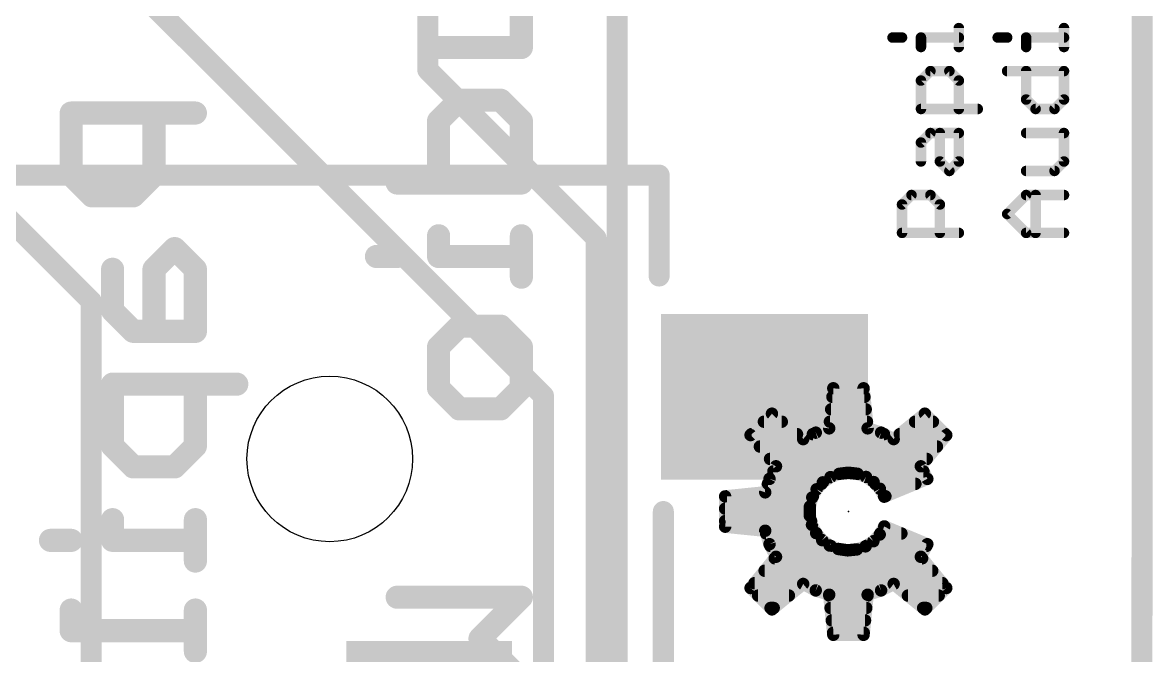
# Model space of a CAD drawing. Extents: x -3.8 to 20.4, y -21.6 to 37.
# Drawn here: x 6.79 to 20.45, y 16.68 to 24.32 of the extents above; entities that cross this region are included whole.
import ezdxf

# ---------------------------------------------------------------- set-up
doc = ezdxf.new("R2010")
doc.units = 0
for name, color, linetype in [('1', 12, 'CONTINUOUS'), ('16', 132, 'CONTINUOUS'), ('20', 53, 'CONTINUOUS'), ('21', 41, 'CONTINUOUS'), ('22', 40, 'CONTINUOUS'), ('24', 53, 'CONTINUOUS')]:
    doc.layers.add(name, color=color, linetype=linetype)

# ---------------------------------------------------------------- blocks, each defined once
blk = doc.blocks.new('RECT')
blk.add_solid([(-0.5, -0.5), (0.5, -0.5), (-0.5, 0.5), (0.5, 0.5)])

msp = doc.modelspace()

# ---------------------------------------------------------------- linework, layer by layer
at = {"layer": '1'}
for points, const_width in [([(20.32, 36.83), (20.32, 0)], 0.2032), ([(11.684, 23.749), (11.684, 27.014)], 0.254), ([(13.081, 19.812), (7.62, 25.273)], 0.254), ([(13.716, 21.717), (11.684, 23.749)], 0.254), ([(7.62, 20.955), (6.096, 22.479)], 0.254), ([(13.716, 13.589), (13.716, 21.717)], 0.254), ([(7.62, 12.08), (7.62, 20.955)], 0.254), ([(13.081, 14.097), (13.081, 19.812)], 0.254)]:
    msp.add_lwpolyline(points, dxfattribs=dict(at, const_width=const_width))
at = {"layer": '1', "const_width": 0.127}
for points in [[(11.7289, 23.7939, 1), (11.6391, 23.7041)], [(11.6205, 23.749, 1), (11.7475, 23.749)], [(13.7795, 21.717, 1), (13.6525, 21.717)], [(13.6711, 21.6721, 1), (13.7609, 21.7619)], [(7.6835, 20.955, 1), (7.5565, 20.955)], [(7.5751, 20.9101, 1), (7.6649, 20.9999)], [(13.1445, 19.812, 1), (13.0175, 19.812)], [(13.0361, 19.7671, 1), (13.1259, 19.8569)]]:
    msp.add_lwpolyline(points, format="xyb", dxfattribs=at)
at = {"layer": '16'}
for points, const_width in [([(20.32, 36.83), (20.32, 0)], 0.2032), ([(13.97, 6.35), (13.97, 26.67)], 0.254)]:
    msp.add_lwpolyline(points, dxfattribs=dict(at, const_width=const_width))
at = {"layer": '20', "const_width": 0.254}
msp.add_lwpolyline([(20.3, 0), (20.32, 36.83)], dxfattribs=at)
at = {"layer": '20'}
msp.add_circle((10.5, 19.05), 1, dxfattribs=at)
at = {"layer": '21'}
for points, const_width in [([(18.0975, 24.0257), (18.0975, 24.2545)], 0.127), ([(19.3675, 24.0257), (19.3675, 24.2545)], 0.127), ([(17.2967, 24.1401), (17.4111, 24.1401)], 0.127), ([(17.6399, 24.0257), (17.6399, 24.1401)], 0.127), ([(17.6399, 24.1401), (18.0975, 24.1401)], 0.127), ([(18.5667, 24.1401), (18.6811, 24.1401)], 0.127), ([(18.9099, 24.0257), (18.9099, 24.1401)], 0.127), ([(18.9099, 24.1401), (19.3675, 24.1401)], 0.127), ([(17.6399, 23.6205), (17.7543, 23.7349)], 0.127), ([(17.7543, 23.7349), (17.9831, 23.7349)], 0.127), ([(17.9831, 23.7349), (18.0975, 23.6205)], 0.127), ([(18.6811, 23.7349), (19.3675, 23.7349)], 0.127), ([(18.9099, 23.3917), (18.9099, 23.7349)], 0.127), ([(19.3675, 23.7349), (19.3675, 23.3917)], 0.127), ([(17.6399, 23.2773), (17.6399, 23.6205)], 0.127), ([(18.0975, 23.6205), (18.0975, 23.2773)], 0.127), ([(19.0243, 23.2773), (18.9099, 23.3917)], 0.127), ([(19.3675, 23.3917), (19.2531, 23.2773)], 0.127), ([(18.3263, 23.2773), (17.6399, 23.2773)], 0.127), ([(19.2531, 23.2773), (19.0243, 23.2773)], 0.127), ([(17.6399, 22.8721), (17.7543, 22.9865)], 0.127), ([(17.7543, 22.9865), (18.0975, 22.9865)], 0.127), ([(17.8687, 22.6433), (17.8687, 22.9865)], 0.127), ([(18.0975, 22.9865), (18.0975, 22.6433)], 0.127), ([(19.3675, 22.9865), (18.9099, 22.9865)], 0.127), ([(19.3675, 22.6433), (19.3675, 22.9865)], 0.127), ([(17.6399, 22.6433), (17.6399, 22.8721)], 0.127), ([(17.9831, 22.5289), (17.8687, 22.6433)], 0.127), ([(18.0975, 22.6433), (17.9831, 22.5289)], 0.127), ([(19.2531, 22.5289), (19.3675, 22.6433)], 0.127), ([(14.478, 22.479), (5.6896, 22.479)], 0.254), ([(14.478, 21.2598), (14.478, 22.479)], 0.254), ([(18.9099, 22.5289), (19.2531, 22.5289)], 0.127), ([(17.4111, 22.1237), (17.5255, 22.2381)], 0.127), ([(17.5255, 22.2381), (17.7543, 22.2381)], 0.127), ([(17.7543, 22.2381), (17.8687, 22.1237)], 0.127), ([(18.6811, 22.0093), (18.9099, 22.2381)], 0.127), ([(18.9099, 22.2381), (19.3675, 22.2381)], 0.127), ([(19.0243, 21.7805), (19.0243, 22.2381)], 0.127), ([(17.4111, 21.7805), (17.4111, 22.1237)], 0.127), ([(17.8687, 22.1237), (17.8687, 21.7805)], 0.127), ([(18.9099, 21.7805), (18.6811, 22.0093)], 0.127), ([(18.0975, 21.7805), (17.4111, 21.7805)], 0.127), ([(19.3675, 21.7805), (18.9099, 21.7805)], 0.127), ([(14.5288, 18.415), (14.5288, 15.748)], 0.254)]:
    msp.add_lwpolyline(points, dxfattribs=dict(at, const_width=const_width))
for points, const_width in [([(18.1292, 24.2545, 1), (18.0658, 24.2545)], 0.0635), ([(19.3992, 24.2545, 1), (19.3358, 24.2545)], 0.0635), ([(17.2967, 24.1719, 1), (17.2967, 24.1084)], 0.0635), ([(17.4111, 24.1084, 1), (17.4111, 24.1719)], 0.0635), ([(17.6717, 24.1401, 1), (17.6082, 24.1401)], 0.0635), ([(17.6399, 24.1719, 1), (17.6399, 24.1084)], 0.0635), ([(18.0975, 24.1084, 1), (18.0975, 24.1719)], 0.0635), ([(18.5667, 24.1719, 1), (18.5667, 24.1084)], 0.0635), ([(18.6811, 24.1084, 1), (18.6811, 24.1719)], 0.0635), ([(18.9099, 24.1719, 1), (18.9099, 24.1084)], 0.0635), ([(18.9417, 24.1401, 1), (18.8782, 24.1401)], 0.0635), ([(19.3675, 24.1084, 1), (19.3675, 24.1719)], 0.0635), ([(17.6082, 24.0257, 1), (17.6717, 24.0257)], 0.0635), ([(18.0658, 24.0257, 1), (18.1292, 24.0257)], 0.0635), ([(18.8782, 24.0257, 1), (18.9417, 24.0257)], 0.0635), ([(19.3358, 24.0257, 1), (19.3992, 24.0257)], 0.0635), ([(17.7543, 23.7667, 1), (17.7543, 23.7032)], 0.0635), ([(17.7768, 23.7125, 1), (17.7319, 23.7574)], 0.0635), ([(18.0056, 23.7574, 1), (17.9607, 23.7125)], 0.0635), ([(17.9831, 23.7032, 1), (17.9831, 23.7667)], 0.0635), ([(18.6811, 23.7667, 1), (18.6811, 23.7032)], 0.0635), ([(18.9417, 23.7349, 1), (18.8782, 23.7349)], 0.0635), ([(19.3992, 23.7349, 1), (19.3358, 23.7349)], 0.0635), ([(19.3675, 23.7032, 1), (19.3675, 23.7667)], 0.0635), ([(17.6717, 23.6205, 1), (17.6082, 23.6205)], 0.0635), ([(17.6175, 23.643, 1), (17.6624, 23.5981)], 0.0635), ([(18.1292, 23.6205, 1), (18.0658, 23.6205)], 0.0635), ([(18.075, 23.5981, 1), (18.12, 23.643)], 0.0635), ([(18.9324, 23.4142, 1), (18.8875, 23.3693)], 0.0635), ([(18.8782, 23.3917, 1), (18.9417, 23.3917)], 0.0635), ([(19.3358, 23.3917, 1), (19.3992, 23.3917)], 0.0635), ([(19.39, 23.3693, 1), (19.345, 23.4142)], 0.0635), ([(17.6399, 23.3091, 1), (17.6399, 23.2456)], 0.0635), ([(17.6082, 23.2773, 1), (17.6717, 23.2773)], 0.0635), ([(18.0658, 23.2773, 1), (18.1292, 23.2773)], 0.0635), ([(18.3263, 23.2456, 1), (18.3263, 23.3091)], 0.0635), ([(19.0243, 23.3091, 1), (19.0243, 23.2456)], 0.0635), ([(19.0019, 23.2549, 1), (19.0468, 23.2998)], 0.0635), ([(19.2307, 23.2998, 1), (19.2756, 23.2549)], 0.0635), ([(19.2531, 23.2456, 1), (19.2531, 23.3091)], 0.0635), ([(17.7543, 23.0183, 1), (17.7543, 22.9548)], 0.0635), ([(17.7768, 22.9641, 1), (17.7319, 23.009)], 0.0635), ([(17.9005, 22.9865, 1), (17.837, 22.9865)], 0.0635), ([(18.1292, 22.9865, 1), (18.0658, 22.9865)], 0.0635), ([(18.0975, 22.9548, 1), (18.0975, 23.0183)], 0.0635), ([(18.9099, 23.0183, 1), (18.9099, 22.9548)], 0.0635), ([(19.3992, 22.9865, 1), (19.3358, 22.9865)], 0.0635), ([(19.3675, 22.9548, 1), (19.3675, 23.0183)], 0.0635), ([(17.6717, 22.8721, 1), (17.6082, 22.8721)], 0.0635), ([(17.6175, 22.8946, 1), (17.6624, 22.8497)], 0.0635), ([(17.6082, 22.6433, 1), (17.6717, 22.6433)], 0.0635), ([(17.837, 22.6433, 1), (17.9005, 22.6433)], 0.0635), ([(17.8912, 22.6658, 1), (17.8463, 22.6209)], 0.0635), ([(18.0658, 22.6433, 1), (18.1292, 22.6433)], 0.0635), ([(18.12, 22.6209, 1), (18.075, 22.6658)], 0.0635), ([(19.3358, 22.6433, 1), (19.3992, 22.6433)], 0.0635), ([(19.39, 22.6209, 1), (19.345, 22.6658)], 0.0635), ([(14.5415, 22.479, 1), (14.4145, 22.479)], 0.127), ([(14.478, 22.4155, 1), (14.478, 22.5425)], 0.127), ([(17.9607, 22.5514, 1), (18.0056, 22.5065)], 0.0635), ([(17.9607, 22.5065, 1), (18.0056, 22.5514)], 0.0635), ([(18.9099, 22.5607, 1), (18.9099, 22.4972)], 0.0635), ([(19.2307, 22.5514, 1), (19.2756, 22.5065)], 0.0635), ([(19.2531, 22.4972, 1), (19.2531, 22.5607)], 0.0635), ([(17.5255, 22.2698, 1), (17.5255, 22.2063)], 0.0635), ([(17.548, 22.2156, 1), (17.5031, 22.2605)], 0.0635), ([(17.7768, 22.2605, 1), (17.7319, 22.2156)], 0.0635), ([(17.7543, 22.2063, 1), (17.7543, 22.2698)], 0.0635), ([(18.9099, 22.2698, 1), (18.9099, 22.2063)], 0.0635), ([(18.9324, 22.2156, 1), (18.8875, 22.2605)], 0.0635), ([(19.0561, 22.2381, 1), (18.9926, 22.2381)], 0.0635), ([(19.3675, 22.2063, 1), (19.3675, 22.2698)], 0.0635), ([(17.4429, 22.1237, 1), (17.3794, 22.1237)], 0.0635), ([(17.3887, 22.1461, 1), (17.4336, 22.1012)], 0.0635), ([(17.9005, 22.1237, 1), (17.837, 22.1237)], 0.0635), ([(17.8463, 22.1012, 1), (17.8912, 22.1461)], 0.0635), ([(18.7036, 22.0317, 1), (18.6587, 21.9868)], 0.0635), ([(18.6587, 22.0317, 1), (18.7036, 21.9868)], 0.0635), ([(17.3794, 21.7805, 1), (17.4429, 21.7805)], 0.0635), ([(17.4111, 21.8122, 1), (17.4111, 21.7488)], 0.0635), ([(17.837, 21.7805, 1), (17.9005, 21.7805)], 0.0635), ([(18.0975, 21.7488, 1), (18.0975, 21.8122)], 0.0635), ([(18.9099, 21.8122, 1), (18.9099, 21.7488)], 0.0635), ([(18.8875, 21.758, 1), (18.9324, 21.803)], 0.0635), ([(18.9926, 21.7805, 1), (19.0561, 21.7805)], 0.0635), ([(19.3675, 21.7488, 1), (19.3675, 21.8122)], 0.0635), ([(14.4145, 21.2598, 1), (14.5415, 21.2598)], 0.127), ([(14.5923, 18.415, 1), (14.4653, 18.415)], 0.127)]:
    msp.add_lwpolyline(points, format="xyb", dxfattribs=dict(at, const_width=const_width))
at = {"layer": '22'}
for points, const_width in [([(12.8143, 24.7702), (12.8143, 24.0202)], 0.2794), ([(12.8143, 24.0202), (11.8144, 24.0202)], 0.2794), ([(12.0644, 23.383), (11.8144, 23.133)], 0.2794), ([(12.5643, 23.383), (12.0644, 23.383)], 0.2794), ([(12.8143, 23.133), (12.5643, 23.383)], 0.2794), ([(8.8773, 23.2283), (7.3774, 23.2283)], 0.2794), ([(7.3774, 23.2283), (7.3774, 22.4784)], 0.2794), ([(8.3773, 22.4784), (8.3773, 23.2283)], 0.2794), ([(11.8144, 23.133), (11.8144, 22.3831)], 0.2794), ([(12.8143, 22.3831), (12.8143, 23.133)], 0.2794), ([(7.3774, 22.4784), (7.6274, 22.2284)], 0.2794), ([(8.1274, 22.2284), (8.3773, 22.4784)], 0.2794), ([(11.3144, 22.3831), (12.8143, 22.3831)], 0.2794), ([(7.6274, 22.2284), (8.1274, 22.2284)], 0.2794), ([(11.8144, 21.7458), (11.8144, 21.4959)], 0.2794), ([(12.8143, 21.7458), (12.8143, 21.2459)], 0.2794), ([(8.6273, 21.5911), (8.3773, 21.3412)], 0.2794), ([(8.8773, 21.3412), (8.6273, 21.5911)], 0.2794), ([(11.0644, 21.4959), (11.3144, 21.4959)], 0.2794), ([(11.8144, 21.4959), (12.8143, 21.4959)], 0.2794), ([(7.8774, 21.3412), (7.8774, 20.8412)], 0.2794), ([(8.3773, 21.3412), (8.3773, 20.5912)], 0.2794), ([(8.8773, 20.5912), (8.8773, 21.3412)], 0.2794), ([(7.8774, 20.8412), (8.1274, 20.5912)], 0.2794), ([(11.8144, 20.4044), (12.0644, 20.6544)], 0.2794), ([(12.0644, 20.6544), (12.5643, 20.6544)], 0.2794), ([(12.5643, 20.6544), (12.8143, 20.4044)], 0.2794), ([(8.1274, 20.5912), (8.8773, 20.5912)], 0.2794), ([(11.8144, 19.9045), (11.8144, 20.4044)], 0.2794), ([(12.8143, 20.4044), (12.8143, 19.9045)], 0.2794), ([(9.3773, 19.954), (7.8774, 19.954)], 0.2794), ([(7.8774, 19.954), (7.8774, 19.204)], 0.2794), ([(8.8773, 19.204), (8.8773, 19.954)], 0.2794), ([(12.0644, 19.6545), (11.8144, 19.9045)], 0.2794), ([(12.8143, 19.9045), (12.5643, 19.6545)], 0.2794), ([(16.532, 19.4199), (16.5812, 19.9038)], 0.15), ([(16.5812, 19.9038), (16.9468, 19.9038)], 0.15), ([(16.9468, 19.9038), (16.996, 19.4199)], 0.15), ([(16.5706, 19.8), (16.9574, 19.8)], 0.15), ([(12.5643, 19.6545), (12.0644, 19.6545)], 0.2794), ([(15.582, 19.3385), (15.8405, 19.597)], 0.15), ([(15.8405, 19.597), (16.2175, 19.2896)], 0.15), ([(16.5554, 19.65), (16.9726, 19.65)], 0.15), ([(17.3105, 19.2896), (17.6875, 19.597)], 0.15), ([(17.6875, 19.597), (17.946, 19.3385)], 0.15), ([(15.7435, 19.5), (15.9595, 19.5)], 0.15), ([(16.5401, 19.5), (16.9879, 19.5)], 0.15), ([(17.5685, 19.5), (17.7845, 19.5)], 0.15), ([(15.8894, 18.9615), (15.582, 19.3385)], 0.15), ([(15.5935, 19.35), (16.1434, 19.35)], 0.15), ([(16.2175, 19.2896), (16.3693, 19.3678)], 0.15), ([(16.3347, 19.35), (17.1932, 19.35)], 0.15), ([(16.3693, 19.3678), (16.532, 19.4199)], 0.15), ([(16.996, 19.4199), (17.1587, 19.3678)], 0.15), ([(17.1587, 19.3678), (17.3105, 19.2896)], 0.15), ([(17.3846, 19.35), (17.9345, 19.35)], 0.15), ([(17.946, 19.3385), (17.6386, 18.9615)], 0.15), ([(7.8774, 19.204), (8.1274, 18.9541)], 0.2794), ([(8.6273, 18.9541), (8.8773, 19.204)], 0.2794), ([(15.6949, 19.2), (17.8331, 19.2)], 0.15), ([(15.8172, 19.05), (17.7108, 19.05)], 0.15), ([(8.1274, 18.9541), (8.6273, 18.9541)], 0.2794), ([(15.8112, 18.8097), (15.8894, 18.9615)], 0.15), ([(17.6386, 18.9615), (17.7168, 18.8097)], 0.15), ([(15.7591, 18.647), (15.8112, 18.8097)], 0.15), ([(15.8577, 18.9), (17.6703, 18.9)], 0.15), ([(16.5476, 18.8308), (16.455, 18.7674)], 0.15), ([(16.6526, 18.8703), (16.5476, 18.8308)], 0.15), ([(16.764, 18.8838), (16.6526, 18.8703)], 0.15), ([(16.8734, 18.8709), (16.764, 18.8838)], 0.15), ([(16.9768, 18.8327), (16.8734, 18.8709)], 0.15), ([(17.0685, 18.7715), (16.9768, 18.8327)], 0.15), ([(17.1433, 18.6906), (17.0685, 18.7715)], 0.15), ([(17.7168, 18.8097), (17.1971, 18.5944)], 0.15), ([(15.2752, 18.5978), (15.7591, 18.647)], 0.15), ([(15.7921, 18.75), (16.4394, 18.75)], 0.15), ([(16.3801, 18.6839), (16.3272, 18.5849)], 0.15), ([(16.455, 18.7674), (16.3801, 18.6839)], 0.15), ([(17.0883, 18.75), (17.5727, 18.75)], 0.15), ([(17.1971, 18.5944), (17.1433, 18.6906)], 0.15), ([(15.2752, 18.2322), (15.2752, 18.5978)], 0.15), ([(15.2968, 18.6), (16.3353, 18.6)], 0.15), ([(16.3272, 18.5849), (16.2994, 18.4762)], 0.15), ([(17.194, 18.6), (17.2106, 18.6)], 0.15), ([(7.8774, 18.3168), (7.8774, 18.0669)], 0.2794), ([(8.8773, 18.3168), (8.8773, 17.8169)], 0.2794), ([(15.2752, 18.45), (16.2991, 18.45)], 0.15), ([(16.2994, 18.4762), (16.2982, 18.364)], 0.15), ([(16.2982, 18.364), (16.3236, 18.2548)], 0.15), ([(15.2752, 18.3), (16.3131, 18.3)], 0.15), ([(15.7591, 18.183), (15.2752, 18.2322)], 0.15), ([(16.3236, 18.2548), (16.3744, 18.1547)], 0.15), ([(17.142, 18.1378), (17.1971, 18.2356)], 0.15), ([(17.1971, 18.2356), (17.7168, 18.0203)], 0.15), ([(7.1274, 18.0669), (7.3774, 18.0669)], 0.2794), ([(7.8774, 18.0669), (8.8773, 18.0669)], 0.2794), ([(15.8112, 18.0203), (15.7591, 18.183)], 0.15), ([(15.7697, 18.15), (16.3784, 18.15)], 0.15), ([(16.3744, 18.1547), (16.4474, 18.0695)], 0.15), ([(17.0653, 18.056), (17.142, 18.1378)], 0.15), ([(17.1489, 18.15), (17.4037, 18.15)], 0.15), ([(15.8894, 17.8685), (15.8112, 18.0203)], 0.15), ([(15.8217, 18), (16.549, 18)], 0.15), ([(16.4474, 18.0695), (16.5386, 18.0041)], 0.15), ([(16.5386, 18.0041), (16.6427, 17.9623)], 0.15), ([(16.6427, 17.9623), (16.7538, 17.9465)], 0.15), ([(16.7538, 17.9465), (16.8655, 17.9575)], 0.15), ([(16.8655, 17.9575), (16.9713, 17.9947)], 0.15), ([(16.9713, 17.9947), (17.0653, 18.056)], 0.15), ([(16.9795, 18), (17.7063, 18)], 0.15), ([(17.7168, 18.0203), (17.6386, 17.8685)], 0.15), ([(15.582, 17.4915), (15.8894, 17.8685)], 0.15), ([(15.8743, 17.85), (17.6537, 17.85)], 0.15), ([(17.6386, 17.8685), (17.946, 17.4915)], 0.15), ([(15.752, 17.7), (17.776, 17.7)], 0.15), ([(15.6297, 17.55), (17.8983, 17.55)], 0.15), ([(11.3144, 17.3801), (12.8143, 17.3801)], 0.2794), ([(12.8143, 17.3801), (12.3143, 16.8801)], 0.2794), ([(15.8405, 17.233), (15.582, 17.4915)], 0.15), ([(16.2175, 17.5404), (15.8405, 17.233)], 0.15), ([(16.3693, 17.4622), (16.2175, 17.5404)], 0.15), ([(16.532, 17.4101), (16.3693, 17.4622)], 0.15), ([(16.5812, 16.9262), (16.532, 17.4101)], 0.15), ([(16.996, 17.4101), (16.9468, 16.9262)], 0.15), ([(17.1587, 17.4622), (16.996, 17.4101)], 0.15), ([(17.3105, 17.5404), (17.1587, 17.4622)], 0.15), ([(17.6875, 17.233), (17.3105, 17.5404)], 0.15), ([(17.946, 17.4915), (17.6875, 17.233)], 0.15), ([(7.3774, 17.2254), (7.3774, 16.9754)], 0.2794), ([(8.8773, 17.2254), (8.8773, 16.7254)], 0.2794), ([(15.6735, 17.4), (16.0453, 17.4)], 0.15), ([(16.533, 17.4), (16.995, 17.4)], 0.15), ([(17.4827, 17.4), (17.8545, 17.4)], 0.15), ([(15.8235, 17.25), (15.8614, 17.25)], 0.15), ([(16.5483, 17.25), (16.9797, 17.25)], 0.15), ([(17.6667, 17.25), (17.7045, 17.25)], 0.15), ([(7.3774, 16.9754), (8.8773, 16.9754)], 0.2794), ([(16.5635, 17.1), (16.9645, 17.1)], 0.15), ([(12.3143, 16.8801), (12.8143, 16.3802)], 0.2794), ([(16.5788, 16.95), (16.9492, 16.95)], 0.15), ([(16.9468, 16.9262), (16.5812, 16.9262)], 0.15)]:
    msp.add_lwpolyline(points, dxfattribs=dict(at, const_width=const_width))
for points, const_width in [([(11.8144, 24.0901, 1), (11.8144, 23.9504)], 0.1397), ([(12.7445, 24.0202, 1), (12.8842, 24.0202)], 0.1397), ([(12.8143, 23.9504, 1), (12.8143, 24.0901)], 0.1397), ([(12.0644, 23.4528, 1), (12.0644, 23.3131)], 0.1397), ([(12.1138, 23.3336, 1), (12.015, 23.4324)], 0.1397), ([(12.6137, 23.4324, 1), (12.5149, 23.3336)], 0.1397), ([(12.5643, 23.3131, 1), (12.5643, 23.4528)], 0.1397), ([(7.3774, 23.2981, 1), (7.3774, 23.1585)], 0.1397), ([(7.4473, 23.2283, 1), (7.3076, 23.2283)], 0.1397), ([(8.4472, 23.2283, 1), (8.3075, 23.2283)], 0.1397), ([(8.8773, 23.1585, 1), (8.8773, 23.2981)], 0.1397), ([(11.8842, 23.133, 1), (11.7445, 23.133)], 0.1397), ([(11.765, 23.1824, 1), (11.8638, 23.0836)], 0.1397), ([(12.8842, 23.133, 1), (12.7445, 23.133)], 0.1397), ([(12.7649, 23.0836, 1), (12.8637, 23.1824)], 0.1397), ([(7.4268, 22.5278, 1), (7.328, 22.429)], 0.1397), ([(7.3076, 22.4784, 1), (7.4473, 22.4784)], 0.1397), ([(8.3075, 22.4784, 1), (8.4472, 22.4784)], 0.1397), ([(8.4267, 22.429, 1), (8.3279, 22.5278)], 0.1397), ([(11.3144, 22.4529, 1), (11.3144, 22.3132)], 0.1397), ([(11.7445, 22.3831, 1), (11.8842, 22.3831)], 0.1397), ([(12.7445, 22.3831, 1), (12.8842, 22.3831)], 0.1397), ([(12.8143, 22.3132, 1), (12.8143, 22.4529)], 0.1397), ([(7.6274, 22.2982, 1), (7.6274, 22.1585)], 0.1397), ([(7.578, 22.179, 1), (7.6768, 22.2778)], 0.1397), ([(8.078, 22.2778, 1), (8.1768, 22.179)], 0.1397), ([(8.1274, 22.1585, 1), (8.1274, 22.2982)], 0.1397), ([(11.8842, 21.7458, 1), (11.7445, 21.7458)], 0.1397), ([(12.8842, 21.7458, 1), (12.7445, 21.7458)], 0.1397), ([(8.6767, 21.6405, 1), (8.5779, 21.5418)], 0.1397), ([(8.6767, 21.5418, 1), (8.5779, 21.6405)], 0.1397), ([(11.0644, 21.5657, 1), (11.0644, 21.426)], 0.1397), ([(11.3144, 21.426, 1), (11.3144, 21.5657)], 0.1397), ([(11.8144, 21.5657, 1), (11.8144, 21.426)], 0.1397), ([(12.8143, 21.426, 1), (12.8143, 21.5657)], 0.1397), ([(7.9472, 21.3412, 1), (7.8075, 21.3412)], 0.1397), ([(8.4472, 21.3412, 1), (8.3075, 21.3412)], 0.1397), ([(8.3279, 21.3906, 1), (8.4267, 21.2918)], 0.1397), ([(8.9472, 21.3412, 1), (8.8074, 21.3412)], 0.1397), ([(8.8279, 21.2918, 1), (8.9267, 21.3906)], 0.1397), ([(11.7445, 21.4959, 1), (11.8842, 21.4959)], 0.1397), ([(12.7445, 21.2459, 1), (12.8842, 21.2459)], 0.1397), ([(7.9268, 20.8906, 1), (7.828, 20.7918)], 0.1397), ([(7.8075, 20.8412, 1), (7.9472, 20.8412)], 0.1397), ([(12.0644, 20.7242, 1), (12.0644, 20.5845)], 0.1397), ([(12.1138, 20.605, 1), (12.015, 20.7038)], 0.1397), ([(12.6137, 20.7038, 1), (12.5149, 20.605)], 0.1397), ([(12.5643, 20.5845, 1), (12.5643, 20.7242)], 0.1397), ([(8.1274, 20.6611, 1), (8.1274, 20.5214)], 0.1397), ([(8.078, 20.5418, 1), (8.1768, 20.6406)], 0.1397), ([(8.3075, 20.5912, 1), (8.4472, 20.5912)], 0.1397), ([(8.8074, 20.5912, 1), (8.9472, 20.5912)], 0.1397), ([(8.8773, 20.5214, 1), (8.8773, 20.6611)], 0.1397), ([(11.8842, 20.4044, 1), (11.7445, 20.4044)], 0.1397), ([(11.765, 20.4538, 1), (11.8638, 20.355)], 0.1397), ([(12.8842, 20.4044, 1), (12.7445, 20.4044)], 0.1397), ([(12.7649, 20.355, 1), (12.8637, 20.4538)], 0.1397), ([(7.8774, 20.0238, 1), (7.8774, 19.8841)], 0.1397), ([(7.9472, 19.954, 1), (7.8075, 19.954)], 0.1397), ([(8.9472, 19.954, 1), (8.8074, 19.954)], 0.1397), ([(9.3773, 19.8841, 1), (9.3773, 20.0238)], 0.1397), ([(11.8638, 19.9538, 1), (11.765, 19.8551)], 0.1397), ([(11.7445, 19.9045, 1), (11.8842, 19.9045)], 0.1397), ([(12.7445, 19.9045, 1), (12.8842, 19.9045)], 0.1397), ([(12.8637, 19.8551, 1), (12.7649, 19.9538)], 0.1397), ([(16.5812, 19.9413, 1), (16.5812, 19.8663)], 0.075), ([(16.6185, 19.9, 1), (16.5439, 19.9076)], 0.075), ([(16.9841, 19.9076, 1), (16.9095, 19.9)], 0.075), ([(16.9468, 19.8663, 1), (16.9468, 19.9413)], 0.075), ([(16.5706, 19.8375, 1), (16.5706, 19.7625)], 0.075), ([(16.9574, 19.7625, 1), (16.9574, 19.8375)], 0.075), ([(12.0644, 19.7243, 1), (12.0644, 19.5846)], 0.1397), ([(12.015, 19.6051, 1), (12.1138, 19.7039)], 0.1397), ([(12.5149, 19.7039, 1), (12.6137, 19.6051)], 0.1397), ([(12.5643, 19.5846, 1), (12.5643, 19.7243)], 0.1397), ([(15.8642, 19.6261, 1), (15.8168, 19.5679)], 0.075), ([(15.867, 19.5705, 1), (15.814, 19.6235)], 0.075), ([(16.5554, 19.6875, 1), (16.5554, 19.6125)], 0.075), ([(16.9726, 19.6125, 1), (16.9726, 19.6875)], 0.075), ([(17.714, 19.6235, 1), (17.661, 19.5705)], 0.075), ([(17.7112, 19.5679, 1), (17.6638, 19.6261)], 0.075), ([(15.7435, 19.5375, 1), (15.7435, 19.4625)], 0.075), ([(15.9595, 19.4625, 1), (15.9595, 19.5375)], 0.075), ([(16.5401, 19.5375, 1), (16.5401, 19.4625)], 0.075), ([(16.9879, 19.4625, 1), (16.9879, 19.5375)], 0.075), ([(17.5685, 19.5375, 1), (17.5685, 19.4625)], 0.075), ([(17.7845, 19.4625, 1), (17.7845, 19.5375)], 0.075), ([(15.6111, 19.3622, 1), (15.5529, 19.3148)], 0.075), ([(15.5555, 19.365, 1), (15.6085, 19.312)], 0.075), ([(15.5935, 19.3875, 1), (15.5935, 19.3125)], 0.075), ([(16.1434, 19.3125, 1), (16.1434, 19.3875)], 0.075), ([(16.3347, 19.3875, 1), (16.3347, 19.3125)], 0.075), ([(16.3579, 19.4035, 1), (16.3808, 19.3321)], 0.075), ([(16.3865, 19.3345, 1), (16.3522, 19.4012)], 0.075), ([(16.4947, 19.4237, 1), (16.5693, 19.4161)], 0.075), ([(16.5434, 19.3842, 1), (16.5206, 19.4556)], 0.075), ([(17.0074, 19.4556, 1), (16.9846, 19.3842)], 0.075), ([(16.9587, 19.4161, 1), (17.0333, 19.4237)], 0.075), ([(17.1758, 19.4012, 1), (17.1415, 19.3345)], 0.075), ([(17.1472, 19.3321, 1), (17.1701, 19.4035)], 0.075), ([(17.1932, 19.3125, 1), (17.1932, 19.3875)], 0.075), ([(17.3846, 19.3875, 1), (17.3846, 19.3125)], 0.075), ([(17.9751, 19.3148, 1), (17.9169, 19.3622)], 0.075), ([(17.9195, 19.312, 1), (17.9725, 19.365)], 0.075), ([(17.9345, 19.3125, 1), (17.9345, 19.3875)], 0.075), ([(7.9268, 19.2534, 1), (7.828, 19.1547)], 0.1397), ([(7.8075, 19.204, 1), (7.9472, 19.204)], 0.1397), ([(8.8074, 19.204, 1), (8.9472, 19.204)], 0.1397), ([(8.9267, 19.1547, 1), (8.8279, 19.2534)], 0.1397), ([(15.6949, 19.2375, 1), (15.6949, 19.1625)], 0.075), ([(16.2003, 19.3229, 1), (16.2347, 19.2563)], 0.075), ([(16.1938, 19.2605, 1), (16.2412, 19.3187)], 0.075), ([(17.2868, 19.3187, 1), (17.3342, 19.2605)], 0.075), ([(17.2933, 19.2563, 1), (17.3277, 19.3229)], 0.075), ([(17.8331, 19.1625, 1), (17.8331, 19.2375)], 0.075), ([(15.8172, 19.0875, 1), (15.8172, 19.0125)], 0.075), ([(17.7108, 19.0125, 1), (17.7108, 19.0875)], 0.075), ([(8.1274, 19.0239, 1), (8.1274, 18.8842)], 0.1397), ([(8.078, 18.9047, 1), (8.1768, 19.0035)], 0.1397), ([(8.5779, 19.0035, 1), (8.6767, 18.9047)], 0.1397), ([(8.6273, 18.8842, 1), (8.6273, 19.0239)], 0.1397), ([(15.9227, 18.9443, 1), (15.8561, 18.9787)], 0.075), ([(15.8603, 18.9378, 1), (15.9185, 18.9852)], 0.075), ([(17.6719, 18.9787, 1), (17.6053, 18.9443)], 0.075), ([(17.6095, 18.9852, 1), (17.6677, 18.9378)], 0.075), ([(15.7778, 18.8268, 1), (15.8445, 18.7925)], 0.075), ([(15.8469, 18.7982, 1), (15.7755, 18.8211)], 0.075), ([(15.8577, 18.9375, 1), (15.8577, 18.8625)], 0.075), ([(16.5344, 18.8659, 1), (16.5608, 18.7957)], 0.075), ([(16.5688, 18.7999, 1), (16.5264, 18.8618)], 0.075), ([(16.6481, 18.9076, 1), (16.6571, 18.8331)], 0.075), ([(16.6658, 18.8353, 1), (16.6394, 18.9054)], 0.075), ([(16.7684, 18.921, 1), (16.7596, 18.8466)], 0.075), ([(16.7685, 18.8466, 1), (16.7595, 18.921)], 0.075), ([(16.8864, 18.906, 1), (16.8605, 18.8357)], 0.075), ([(16.869, 18.8336, 1), (16.8778, 18.9081)], 0.075), ([(16.9977, 18.8639, 1), (16.956, 18.8015)], 0.075), ([(16.9639, 18.7975, 1), (16.9898, 18.8679)], 0.075), ([(17.096, 18.7969, 1), (17.0409, 18.746)], 0.075), ([(17.6703, 18.8625, 1), (17.6703, 18.9375)], 0.075), ([(17.6835, 18.7925, 1), (17.7501, 18.8269)], 0.075), ([(17.7312, 18.7751, 1), (17.7024, 18.8443)], 0.075), ([(15.7921, 18.7875, 1), (15.7921, 18.7125)], 0.075), ([(15.7629, 18.6097, 1), (15.7553, 18.6843)], 0.075), ([(16.3522, 18.7089, 1), (16.408, 18.6589)], 0.075), ([(16.4132, 18.6662, 1), (16.347, 18.7016)], 0.075), ([(16.4338, 18.7984, 1), (16.4762, 18.7365)], 0.075), ([(16.4829, 18.7424, 1), (16.4271, 18.7925)], 0.075), ([(16.4394, 18.7125, 1), (16.4394, 18.7875)], 0.075), ([(17.0476, 18.7403, 1), (17.0893, 18.8027)], 0.075), ([(17.0883, 18.7875, 1), (17.0883, 18.7125)], 0.075), ([(17.176, 18.7089, 1), (17.1105, 18.6722)], 0.075), ([(17.1157, 18.6651, 1), (17.1708, 18.716)], 0.075), ([(17.5727, 18.7125, 1), (17.5727, 18.7875)], 0.075), ([(15.3127, 18.5978, 1), (15.2377, 18.5978)], 0.075), ([(15.2714, 18.6351, 1), (15.279, 18.5605)], 0.075), ([(15.2968, 18.6375, 1), (15.2968, 18.5625)], 0.075), ([(15.7234, 18.6584, 1), (15.7948, 18.6356)], 0.075), ([(16.2942, 18.6026, 1), (16.3603, 18.5672)], 0.075), ([(16.3636, 18.5756, 1), (16.2909, 18.5942)], 0.075), ([(16.3353, 18.5625, 1), (16.3353, 18.6375)], 0.075), ([(17.194, 18.6375, 1), (17.194, 18.5625)], 0.075), ([(17.1827, 18.629, 1), (17.2115, 18.5598)], 0.075), ([(17.1644, 18.5761, 1), (17.2298, 18.6127)], 0.075), ([(17.2106, 18.5625, 1), (17.2106, 18.6375)], 0.075), ([(7.9472, 18.3168, 1), (7.8075, 18.3168)], 0.1397), ([(8.9472, 18.3168, 1), (8.8074, 18.3168)], 0.1397), ([(15.2752, 18.4875, 1), (15.2752, 18.4125)], 0.075), ([(16.3347, 18.3725, 1), (16.2616, 18.3555)], 0.075), ([(16.3369, 18.4758, 1), (16.2619, 18.4766)], 0.075), ([(16.2631, 18.4855, 1), (16.3357, 18.4669)], 0.075), ([(16.2991, 18.4125, 1), (16.2991, 18.4875)], 0.075), ([(15.2752, 18.3375, 1), (15.2752, 18.2625)], 0.075), ([(15.279, 18.2695, 1), (15.2714, 18.1949)], 0.075), ([(16.2607, 18.3644, 1), (16.3357, 18.3636)], 0.075), ([(16.3571, 18.2717, 1), (16.2902, 18.2378)], 0.075), ([(16.2871, 18.2462, 1), (16.3602, 18.2633)], 0.075), ([(16.3131, 18.2625, 1), (16.3131, 18.3375)], 0.075), ([(17.2115, 18.2702, 1), (17.1827, 18.201)], 0.075), ([(17.2298, 18.2172, 1), (17.1644, 18.254)], 0.075), ([(7.1274, 18.1367, 1), (7.1274, 17.997)], 0.1397), ([(7.3774, 17.997, 1), (7.3774, 18.1367)], 0.1397), ([(7.8774, 18.1367, 1), (7.8774, 17.997)], 0.1397), ([(8.8773, 17.997, 1), (8.8773, 18.1367)], 0.1397), ([(15.2377, 18.2322, 1), (15.3127, 18.2322)], 0.075), ([(15.7948, 18.1944, 1), (15.7234, 18.1716)], 0.075), ([(15.7697, 18.1875, 1), (15.7697, 18.1125)], 0.075), ([(15.7553, 18.1457, 1), (15.7629, 18.2203)], 0.075), ([(16.4028, 18.1791, 1), (16.3459, 18.1303)], 0.075), ([(16.3409, 18.1377, 1), (16.4078, 18.1716)], 0.075), ([(16.3784, 18.1125, 1), (16.3784, 18.1875)], 0.075), ([(17.1094, 18.1562, 1), (17.1747, 18.1194)], 0.075), ([(17.1489, 18.1875, 1), (17.1489, 18.1125)], 0.075), ([(17.1694, 18.1122, 1), (17.1147, 18.1635)], 0.075), ([(17.4037, 18.1125, 1), (17.4037, 18.1875)], 0.075), ([(7.8075, 18.0669, 1), (7.9472, 18.0669)], 0.1397), ([(15.8445, 18.0375, 1), (15.7778, 18.0032)], 0.075), ([(15.7755, 18.0089, 1), (15.8469, 18.0318)], 0.075), ([(15.8217, 18.0375, 1), (15.8217, 17.9625)], 0.075), ([(16.4693, 18.1, 1), (16.4256, 18.039)], 0.075), ([(16.419, 18.0451, 1), (16.4759, 18.0939)], 0.075), ([(16.5526, 18.0389, 1), (16.5246, 17.9694)], 0.075), ([(16.5168, 17.9737, 1), (16.5605, 18.0346)], 0.075), ([(16.549, 17.9625, 1), (16.549, 18.0375)], 0.075), ([(16.648, 17.9995, 1), (16.6374, 17.9252)], 0.075), ([(16.6288, 17.9275, 1), (16.6567, 17.9971)], 0.075), ([(16.853, 17.9928, 1), (16.8779, 17.9221)], 0.075), ([(16.8692, 17.9201, 1), (16.8618, 17.9948)], 0.075), ([(16.9509, 18.0261, 1), (16.9918, 17.9632)], 0.075), ([(16.9795, 18.0375, 1), (16.9795, 17.9625)], 0.075), ([(16.9838, 17.9593, 1), (16.9589, 18.03)], 0.075), ([(17.038, 18.0816, 1), (17.0927, 18.0303)], 0.075), ([(17.0858, 18.0245, 1), (17.0448, 18.0874)], 0.075), ([(17.7501, 18.0031, 1), (17.6835, 18.0375)], 0.075), ([(17.7024, 17.9857, 1), (17.7312, 18.0549)], 0.075), ([(17.7063, 17.9625, 1), (17.7063, 18.0375)], 0.075), ([(15.8743, 17.8875, 1), (15.8743, 17.8125)], 0.075), ([(15.8561, 17.8513, 1), (15.9227, 17.8857)], 0.075), ([(15.9185, 17.8448, 1), (15.8603, 17.8922)], 0.075), ([(16.7502, 17.9838, 1), (16.7575, 17.9091)], 0.075), ([(16.7485, 17.9093, 1), (16.7591, 17.9836)], 0.075), ([(17.6677, 17.8922, 1), (17.6095, 17.8448)], 0.075), ([(17.6053, 17.8857, 1), (17.6719, 17.8513)], 0.075), ([(17.6537, 17.8125, 1), (17.6537, 17.8875)], 0.075), ([(8.8074, 17.8169, 1), (8.9472, 17.8169)], 0.1397), ([(15.752, 17.7375, 1), (15.752, 17.6625)], 0.075), ([(17.776, 17.6625, 1), (17.776, 17.7375)], 0.075), ([(15.6297, 17.5875, 1), (15.6297, 17.5125)], 0.075), ([(17.8983, 17.5125, 1), (17.8983, 17.5875)], 0.075), ([(11.3144, 17.4499, 1), (11.3144, 17.3102)], 0.1397), ([(12.8637, 17.3307, 1), (12.7649, 17.4295)], 0.1397), ([(12.8143, 17.3102, 1), (12.8143, 17.4499)], 0.1397), ([(15.6085, 17.518, 1), (15.5555, 17.465)], 0.075), ([(15.5529, 17.5152, 1), (15.6111, 17.4678)], 0.075), ([(16.2347, 17.5737, 1), (16.2003, 17.5071)], 0.075), ([(16.2412, 17.5113, 1), (16.1938, 17.5695)], 0.075), ([(16.3808, 17.4979, 1), (16.3579, 17.4265)], 0.075), ([(16.3522, 17.4288, 1), (16.3865, 17.4955)], 0.075), ([(16.5693, 17.4139, 1), (16.4947, 17.4063)], 0.075), ([(16.5206, 17.3744, 1), (16.5434, 17.4458)], 0.075), ([(16.9846, 17.4458, 1), (17.0074, 17.3744)], 0.075), ([(17.0333, 17.4063, 1), (16.9587, 17.4139)], 0.075), ([(17.1415, 17.4955, 1), (17.1758, 17.4288)], 0.075), ([(17.1701, 17.4265, 1), (17.1472, 17.4979)], 0.075), ([(17.3342, 17.5695, 1), (17.2868, 17.5113)], 0.075), ([(17.3277, 17.5071, 1), (17.2933, 17.5737)], 0.075), ([(17.9169, 17.4678, 1), (17.9751, 17.5152)], 0.075), ([(17.9725, 17.465, 1), (17.9195, 17.518)], 0.075), ([(7.4473, 17.2254, 1), (7.3076, 17.2254)], 0.1397), ([(8.9472, 17.2254, 1), (8.8074, 17.2254)], 0.1397), ([(15.6735, 17.4375, 1), (15.6735, 17.3625)], 0.075), ([(16.0453, 17.3625, 1), (16.0453, 17.4375)], 0.075), ([(16.533, 17.4375, 1), (16.533, 17.3625)], 0.075), ([(16.995, 17.3625, 1), (16.995, 17.4375)], 0.075), ([(17.4827, 17.4375, 1), (17.4827, 17.3625)], 0.075), ([(17.8545, 17.3625, 1), (17.8545, 17.4375)], 0.075), ([(15.8235, 17.2875, 1), (15.8235, 17.2125)], 0.075), ([(15.8168, 17.2621, 1), (15.8642, 17.2039)], 0.075), ([(15.814, 17.2065, 1), (15.867, 17.2595)], 0.075), ([(15.8614, 17.2125, 1), (15.8614, 17.2875)], 0.075), ([(16.5483, 17.2875, 1), (16.5483, 17.2125)], 0.075), ([(16.9797, 17.2125, 1), (16.9797, 17.2875)], 0.075), ([(17.6667, 17.2875, 1), (17.6667, 17.2125)], 0.075), ([(17.661, 17.2595, 1), (17.714, 17.2065)], 0.075), ([(17.6638, 17.2039, 1), (17.7112, 17.2621)], 0.075), ([(17.7045, 17.2125, 1), (17.7045, 17.2875)], 0.075), ([(7.3774, 17.0453, 1), (7.3774, 16.9056)], 0.1397), ([(8.8773, 16.9056, 1), (8.8773, 17.0453)], 0.1397), ([(16.5635, 17.1375, 1), (16.5635, 17.0625)], 0.075), ([(16.9645, 17.0625, 1), (16.9645, 17.1375)], 0.075), ([(7.3076, 16.9754, 1), (7.4473, 16.9754)], 0.1397), ([(12.3637, 16.9295, 1), (12.2649, 16.8307)], 0.1397), ([(12.2649, 16.9295, 1), (12.3637, 16.8307)], 0.1397), ([(16.5788, 16.9875, 1), (16.5788, 16.9125)], 0.075), ([(16.5812, 16.9637, 1), (16.5812, 16.8887)], 0.075), ([(16.5439, 16.9224, 1), (16.6185, 16.93)], 0.075), ([(16.9095, 16.93, 1), (16.9841, 16.9224)], 0.075), ([(16.9468, 16.8887, 1), (16.9468, 16.9637)], 0.075), ([(16.9492, 16.9125, 1), (16.9492, 16.9875)], 0.075), ([(8.8074, 16.7254, 1), (8.9472, 16.7254)], 0.1397)]:
    msp.add_lwpolyline(points, format="xyb", dxfattribs=dict(at, const_width=const_width))
at = {"layer": '24'}
msp.add_point((16.764, 18.415), dxfattribs=at)

# ---------------------------------------------------------------- block references
at = {"layer": '1', "xscale": 2, "yscale": 2.5, "rotation": 90}
msp.add_blockref('RECT', (15.75, 19.8), dxfattribs=at)
at = {"layer": '1', "xscale": 2, "yscale": 2.5}
msp.add_blockref('RECT', (11.7, 15.6), dxfattribs=at)

doc.saveas('drawing.dxf')
